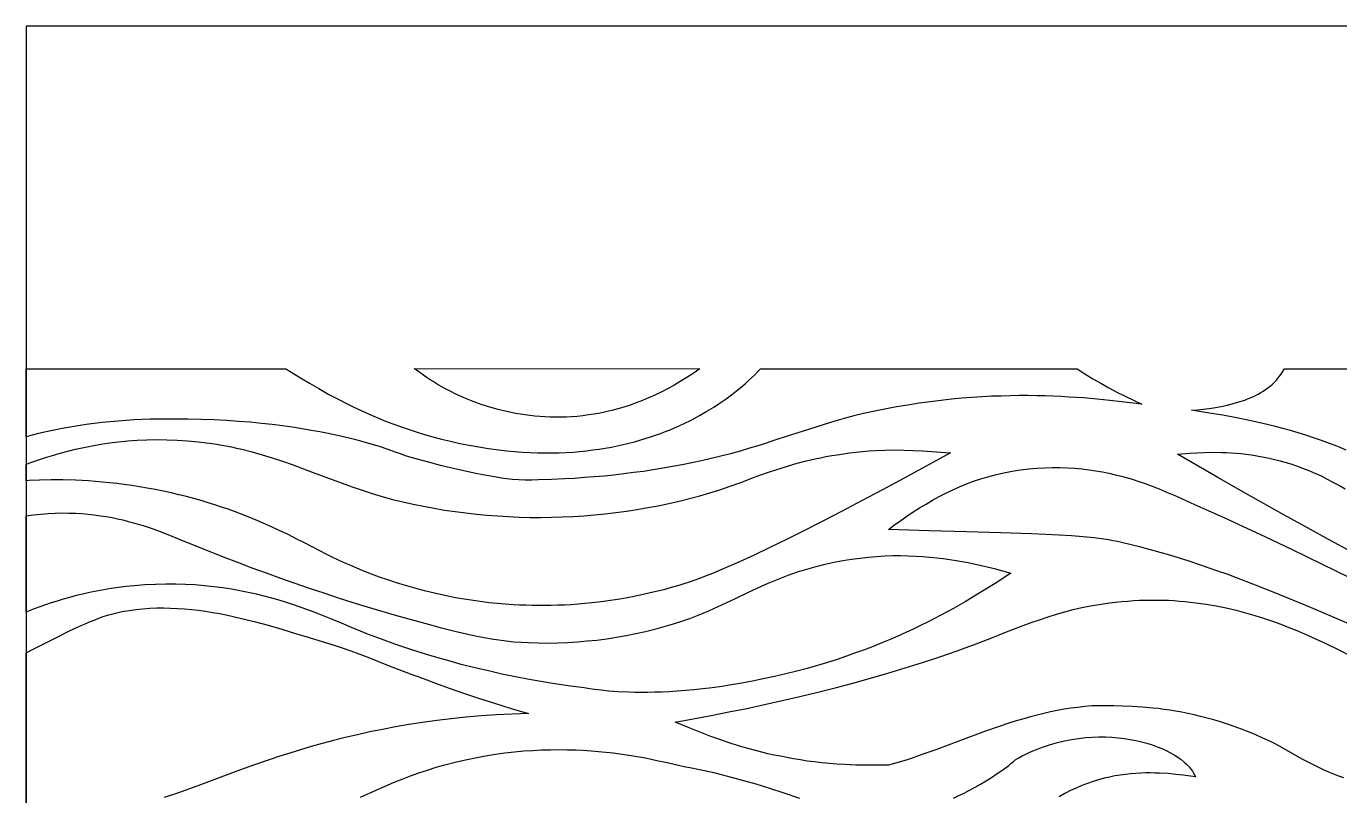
# Model space of a CAD drawing. Extents: x -445 to 570, y -1313 to 85.
# Drawn here: x -445 to -310.7, y -609 to -530.3 of the extents above; entities that cross this region are included whole.
import ezdxf

# ---------------------------------------------------------------- set-up
doc = ezdxf.new("R2010")
doc.units = 0
doc.layers.add('LAYER_1', color=18, linetype='CONTINUOUS')

msp = doc.modelspace()

# ---------------------------------------------------------------- linework, layer by layer
at = {"layer": 'LAYER_1'}
for points in [[(-445, -700.26), (445, -700.26), (445, -530.26), (-445, -530.26)], [(-418.47, -565.31), (-416.94, -566.23), (-416.05, -566.76), (-415.09, -567.33), (-414.04, -567.92), (-412.91, -568.52), (-412.31, -568.83), (-411.69, -569.14), (-411.05, -569.44), (-410.39, -569.75), (-409.7, -570.05), (-408.99, -570.35), (-408.27, -570.65), (-407.51, -570.94), (-406.74, -571.22), (-405.94, -571.49), (-405.12, -571.76), (-404.28, -572.02), (-403.41, -572.26), (-402.52, -572.5), (-401.61, -572.72), (-400.67, -572.93), (-399.7, -573.12), (-398.72, -573.29), (-397.71, -573.45), (-396.67, -573.59), (-395.85, -573.68), (-395.05, -573.76), (-394.25, -573.82), (-393.47, -573.86), (-392.71, -573.89), (-391.96, -573.91), (-391.22, -573.9), (-390.49, -573.89), (-389.78, -573.86), (-389.08, -573.82), (-388.39, -573.76), (-387.72, -573.69), (-387.06, -573.61), (-386.41, -573.52), (-385.78, -573.42), (-385.16, -573.31), (-384.55, -573.19), (-383.95, -573.06), (-383.37, -572.92), (-382.8, -572.77), (-382.24, -572.61), (-381.7, -572.45), (-381.16, -572.28), (-380.64, -572.1), (-380.14, -571.92), (-379.64, -571.73), (-379.16, -571.54), (-378.69, -571.34), (-377.79, -570.93), (-376.94, -570.51), (-376.14, -570.09), (-375.39, -569.65), (-374.68, -569.22), (-374.03, -568.79), (-373.43, -568.37), (-372.87, -567.96), (-372.36, -567.56), (-371.9, -567.19), (-371.49, -566.83), (-371.12, -566.5), (-370.53, -565.94), (-370.13, -565.53), (-369.91, -565.31), (-337.52, -565.31), (-336.74, -565.83), (-335.93, -566.32), (-335.11, -566.79), (-334.29, -567.25), (-333.45, -567.68), (-332.61, -568.11), (-330.91, -568.93), (-332.99, -568.68), (-334.19, -568.55), (-335.49, -568.42), (-336.88, -568.29), (-338.38, -568.19), (-339.16, -568.15), (-339.97, -568.11), (-340.8, -568.08), (-341.65, -568.06), (-342.53, -568.05), (-343.43, -568.05), (-344.36, -568.06), (-345.3, -568.09), (-346.27, -568.12), (-347.27, -568.17), (-348.28, -568.24), (-349.32, -568.32), (-350.38, -568.42), (-351.46, -568.54), (-352.56, -568.68), (-353.69, -568.83), (-354.83, -569.01), (-356, -569.21), (-357.19, -569.43), (-358.4, -569.67), (-359.39, -569.89), (-360.37, -570.13), (-361.35, -570.39), (-362.32, -570.67), (-363.3, -570.96), (-364.26, -571.26), (-366.2, -571.89), (-368.13, -572.52), (-370.06, -573.14), (-371.03, -573.44), (-372, -573.72), (-372.98, -573.99), (-373.96, -574.25), (-374.94, -574.48), (-375.93, -574.71), (-376.92, -574.92), (-377.91, -575.12), (-378.9, -575.31), (-379.9, -575.48), (-380.89, -575.64), (-381.89, -575.8), (-382.9, -575.93), (-383.9, -576.06), (-384.9, -576.17), (-385.91, -576.28), (-386.92, -576.36), (-387.92, -576.44), (-388.93, -576.51), (-389.94, -576.56), (-391.28, -576.62), (-392.62, -576.68), (-393.29, -576.69), (-393.96, -576.69), (-394.63, -576.67), (-395.3, -576.62), (-395.59, -576.59), (-396.19, -576.51), (-397.1, -576.36), (-398.31, -576.15), (-399.03, -576), (-399.82, -575.84), (-400.68, -575.65), (-401.62, -575.43), (-402.63, -575.18), (-403.72, -574.9), (-404.87, -574.59), (-406.1, -574.25), (-406.72, -574.02), (-407.28, -573.82), (-408, -573.56), (-408.89, -573.27), (-409.95, -572.95), (-410.54, -572.78), (-411.17, -572.61), (-411.85, -572.44), (-412.56, -572.27), (-413.33, -572.1), (-414.13, -571.93), (-414.97, -571.76), (-415.86, -571.6), (-416.79, -571.44), (-417.77, -571.29), (-418.79, -571.15), (-419.85, -571.01), (-420.95, -570.89), (-422.1, -570.78), (-423.29, -570.68), (-424.52, -570.6), (-425.8, -570.53), (-427.12, -570.48), (-428.49, -570.45), (-429.89, -570.44), (-430.7, -570.44), (-431.51, -570.45), (-432.33, -570.47), (-433.14, -570.5), (-433.96, -570.54), (-434.78, -570.59), (-435.6, -570.65), (-436.42, -570.73), (-437.24, -570.81), (-438.07, -570.9), (-438.89, -571.01), (-439.7, -571.13), (-440.52, -571.26), (-441.33, -571.41), (-442.14, -571.57), (-442.95, -571.74), (-443.75, -571.93), (-444.55, -572.13), (-445, -572.25), (-445, -565.3)], [(-376.12, -565.31), (-376.78, -565.77), (-377.44, -566.21), (-378.11, -566.61), (-378.76, -567), (-379.42, -567.36), (-380.07, -567.69), (-380.71, -568), (-381.35, -568.29), (-381.99, -568.55), (-382.63, -568.8), (-383.25, -569.02), (-383.88, -569.22), (-384.5, -569.4), (-385.11, -569.56), (-385.72, -569.71), (-386.32, -569.83), (-386.91, -569.94), (-387.5, -570.03), (-388.08, -570.11), (-388.66, -570.17), (-389.23, -570.21), (-389.79, -570.24), (-390.34, -570.25), (-390.89, -570.26), (-391.43, -570.25), (-391.96, -570.22), (-392.48, -570.19), (-392.99, -570.14), (-393.49, -570.09), (-393.99, -570.02), (-394.47, -569.95), (-394.95, -569.87), (-395.41, -569.78), (-395.87, -569.68), (-396.75, -569.47), (-397.58, -569.23), (-398.37, -568.98), (-399.12, -568.72), (-399.81, -568.45), (-400.46, -568.17), (-401.05, -567.9), (-401.59, -567.64), (-402.07, -567.39), (-402.49, -567.16), (-402.86, -566.95), (-403.4, -566.62), (-403.68, -566.44), (-404.1, -566.16), (-404.5, -565.86), (-405.32, -565.26)], [(-430.63, -572.56), (-429.58, -572.6), (-428.51, -572.67), (-427.41, -572.77), (-426.3, -572.91), (-425.74, -572.99), (-425.17, -573.08), (-424.6, -573.19), (-424.02, -573.3), (-423.49, -573.41), (-422.96, -573.53), (-421.91, -573.79), (-420.87, -574.09), (-419.84, -574.41), (-418.81, -574.75), (-417.79, -575.11), (-415.75, -575.87), (-413.72, -576.63), (-412.7, -577.01), (-411.68, -577.38), (-410.65, -577.73), (-409.62, -578.07), (-408.59, -578.38), (-407.54, -578.66), (-406.49, -578.92), (-405.43, -579.15), (-404.37, -579.37), (-403.3, -579.57), (-402.22, -579.75), (-401.14, -579.91), (-400.06, -580.05), (-398.97, -580.17), (-397.88, -580.28), (-396.78, -580.36), (-395.68, -580.43), (-394.59, -580.47), (-393.48, -580.5), (-392.38, -580.51), (-391.28, -580.49), (-390.18, -580.46), (-389.08, -580.41), (-387.98, -580.34), (-386.88, -580.25), (-385.79, -580.14), (-384.69, -580.01), (-383.6, -579.87), (-382.52, -579.7), (-381.44, -579.51), (-380.36, -579.31), (-379.29, -579.08), (-378.23, -578.84), (-377.17, -578.57), (-376.12, -578.29), (-375.08, -577.99), (-374.05, -577.67), (-373.02, -577.32), (-371.92, -576.92), (-370.62, -576.43), (-369.88, -576.16), (-369.09, -575.88), (-368.25, -575.6), (-367.36, -575.32), (-366.4, -575.04), (-365.39, -574.77), (-364.33, -574.52), (-363.78, -574.41), (-363.21, -574.29), (-362.62, -574.19), (-362.03, -574.09), (-361.42, -573.99), (-360.79, -573.91), (-360.15, -573.83), (-359.49, -573.77), (-358.82, -573.71), (-358.13, -573.66), (-357.18, -573.62), (-356.22, -573.61), (-355.26, -573.62), (-354.3, -573.65), (-353.34, -573.7), (-352.39, -573.76), (-350.47, -573.9), (-355.21, -576.48), (-357.44, -577.68), (-359.59, -578.82), (-361.64, -579.9), (-363.6, -580.92), (-365.47, -581.88), (-367.25, -582.77), (-368.95, -583.6), (-370.55, -584.36), (-372.06, -585.06), (-373.48, -585.68), (-374.81, -586.24), (-375.45, -586.49), (-376.06, -586.72), (-376.64, -586.94), (-377.21, -587.13), (-377.75, -587.31), (-378.27, -587.47), (-379.04, -587.69), (-379.81, -587.9), (-380.57, -588.09), (-381.33, -588.27), (-382.08, -588.44), (-382.82, -588.59), (-383.56, -588.73), (-384.29, -588.86), (-385.02, -588.98), (-385.74, -589.08), (-386.46, -589.18), (-387.17, -589.26), (-387.87, -589.33), (-388.57, -589.39), (-389.26, -589.44), (-389.94, -589.47), (-390.62, -589.5), (-391.3, -589.52), (-391.96, -589.53), (-392.62, -589.53), (-393.27, -589.52), (-393.92, -589.5), (-394.56, -589.48), (-395.19, -589.44), (-396.43, -589.35), (-397.65, -589.23), (-398.83, -589.09), (-399.98, -588.91), (-401.11, -588.72), (-402.2, -588.5), (-403.25, -588.27), (-404.28, -588.02), (-405.27, -587.76), (-406.23, -587.48), (-407.15, -587.2), (-408.03, -586.91), (-408.88, -586.61), (-409.69, -586.31), (-410.46, -586.01), (-411.2, -585.71), (-411.89, -585.41), (-412.55, -585.12), (-413.73, -584.57), (-414.33, -584.27), (-414.99, -583.93), (-416.48, -583.15), (-417.32, -582.72), (-418.22, -582.27), (-419.19, -581.81), (-420.22, -581.33), (-421.31, -580.85), (-422.48, -580.38), (-423.09, -580.14), (-423.71, -579.91), (-424.36, -579.68), (-425.02, -579.45), (-425.7, -579.22), (-426.4, -579.01), (-427.11, -578.79), (-427.85, -578.59), (-428.6, -578.38), (-429.38, -578.19), (-430.17, -578.01), (-430.98, -577.83), (-431.81, -577.66), (-432.63, -577.51), (-433.43, -577.37), (-434.21, -577.25), (-434.99, -577.14), (-435.74, -577.05), (-436.48, -576.96), (-437.21, -576.89), (-437.92, -576.83), (-438.62, -576.78), (-439.3, -576.74), (-439.97, -576.71), (-441.25, -576.68), (-442.47, -576.68), (-443.63, -576.7), (-444.72, -576.74), (-445, -576.76), (-445, -575.06), (-444.44, -574.86), (-443.75, -574.62), (-443.04, -574.38), (-442.31, -574.16), (-441.55, -573.94), (-440.76, -573.73), (-439.96, -573.53), (-439.12, -573.35), (-438.27, -573.18), (-437.39, -573.03), (-436.49, -572.89), (-435.57, -572.78), (-434.62, -572.68), (-433.66, -572.61), (-432.67, -572.57), (-431.66, -572.55)], [(-440.65, -580.06), (-439.98, -580.08), (-439.32, -580.12), (-438.67, -580.17), (-438.04, -580.24), (-437.42, -580.33), (-436.82, -580.42), (-436.23, -580.53), (-435.66, -580.65), (-435.11, -580.77), (-434.57, -580.91), (-434.05, -581.05), (-433.55, -581.19), (-433.06, -581.34), (-432.14, -581.65), (-431.29, -581.96), (-430.52, -582.26), (-429.2, -582.8), (-427.76, -583.39), (-426.31, -583.97), (-424.86, -584.54), (-423.4, -585.1), (-421.94, -585.65), (-420.48, -586.19), (-419.01, -586.72), (-417.54, -587.24), (-416.06, -587.75), (-414.58, -588.24), (-413.09, -588.73), (-411.61, -589.2), (-410.12, -589.66), (-408.62, -590.1), (-407.12, -590.54), (-405.62, -590.96), (-404.14, -591.36), (-402.66, -591.76), (-401.17, -592.13), (-400.42, -592.31), (-399.67, -592.48), (-398.92, -592.64), (-398.17, -592.78), (-397.42, -592.92), (-396.66, -593.03), (-395.91, -593.13), (-395.15, -593.22), (-394.39, -593.28), (-393.62, -593.32), (-392.63, -593.35), (-391.63, -593.36), (-390.63, -593.34), (-389.63, -593.3), (-388.62, -593.24), (-387.62, -593.15), (-386.63, -593.05), (-385.63, -592.92), (-384.64, -592.77), (-383.65, -592.59), (-382.66, -592.4), (-381.68, -592.18), (-380.71, -591.94), (-379.75, -591.67), (-378.79, -591.39), (-377.84, -591.09), (-377.15, -590.84), (-376.46, -590.58), (-375.78, -590.31), (-375.11, -590.02), (-373.78, -589.42), (-372.45, -588.79), (-371.13, -588.15), (-369.79, -587.54), (-369.12, -587.24), (-368.45, -586.95), (-367.77, -586.68), (-367.09, -586.42), (-366.12, -586.09), (-365.17, -585.79), (-364.22, -585.53), (-363.3, -585.3), (-362.38, -585.09), (-361.48, -584.92), (-360.59, -584.78), (-359.72, -584.66), (-358.86, -584.57), (-358.02, -584.5), (-357.19, -584.45), (-356.38, -584.42), (-355.59, -584.41), (-354.81, -584.43), (-354.05, -584.46), (-353.31, -584.5), (-352.59, -584.56), (-351.89, -584.63), (-351.21, -584.71), (-350.54, -584.8), (-349.9, -584.91), (-349.28, -585.02), (-348.68, -585.13), (-348.1, -585.25), (-347.01, -585.5), (-346.01, -585.75), (-344.3, -586.22), (-345.92, -587.26), (-346.85, -587.84), (-347.87, -588.47), (-348.98, -589.13), (-350.17, -589.81), (-351.45, -590.51), (-352.12, -590.86), (-352.82, -591.22), (-353.54, -591.57), (-354.29, -591.93), (-355.06, -592.29), (-355.85, -592.64), (-356.66, -593), (-357.51, -593.35), (-358.37, -593.7), (-359.26, -594.04), (-360.18, -594.37), (-361.12, -594.7), (-362.08, -595.03), (-363.07, -595.34), (-364.09, -595.65), (-365.13, -595.95), (-366.2, -596.23), (-367.3, -596.51), (-368.48, -596.78), (-369.62, -597.03), (-370.73, -597.26), (-371.81, -597.46), (-372.86, -597.64), (-373.87, -597.8), (-374.85, -597.93), (-375.8, -598.05), (-376.71, -598.15), (-377.59, -598.23), (-378.43, -598.29), (-379.24, -598.34), (-380.02, -598.38), (-380.76, -598.4), (-381.46, -598.41), (-382.14, -598.42), (-382.77, -598.41), (-383.37, -598.39), (-384.46, -598.34), (-385.41, -598.27), (-386.21, -598.19), (-386.87, -598.11), (-387.37, -598.03), (-387.94, -597.94), (-389.34, -597.76), (-390.75, -597.56), (-392.16, -597.34), (-393.56, -597.09), (-394.96, -596.82), (-396.35, -596.53), (-397.74, -596.22), (-399.13, -595.89), (-400.51, -595.54), (-401.88, -595.16), (-403.25, -594.77), (-404.61, -594.35), (-405.97, -593.92), (-407.32, -593.46), (-408.66, -592.98), (-409.99, -592.49), (-410.82, -592.16), (-411.74, -591.77), (-412.75, -591.34), (-413.84, -590.88), (-415.03, -590.4), (-415.66, -590.16), (-416.31, -589.92), (-416.98, -589.68), (-417.67, -589.45), (-418.39, -589.21), (-419.13, -588.99), (-419.89, -588.77), (-420.67, -588.56), (-421.47, -588.37), (-422.3, -588.18), (-423.15, -588.01), (-424.02, -587.86), (-424.91, -587.72), (-425.83, -587.6), (-426.77, -587.5), (-427.73, -587.42), (-428.71, -587.37), (-429.72, -587.34), (-430.74, -587.34), (-431.79, -587.36), (-432.86, -587.42), (-433.96, -587.5), (-434.77, -587.58), (-435.56, -587.68), (-436.33, -587.79), (-437.08, -587.91), (-437.81, -588.05), (-438.53, -588.19), (-439.23, -588.35), (-439.91, -588.51), (-440.57, -588.69), (-441.22, -588.87), (-441.84, -589.06), (-442.45, -589.25), (-443.05, -589.45), (-443.62, -589.66), (-444.18, -589.87), (-444.72, -590.08), (-445, -590.2), (-445, -580.35), (-444.25, -580.25), (-443.5, -580.16), (-442.77, -580.11), (-442.05, -580.07), (-441.35, -580.05)]]:
    msp.add_lwpolyline(points, close=True, dxfattribs=at)
for points in [[(-310.02, -573.62), (-310.87, -573.27), (-311.7, -572.95), (-312.52, -572.65), (-313.34, -572.37), (-314.14, -572.1), (-314.93, -571.85), (-315.7, -571.62), (-316.47, -571.41), (-317.22, -571.21), (-317.95, -571.02), (-318.67, -570.85), (-320.06, -570.55), (-321.38, -570.29), (-322.62, -570.06), (-323.77, -569.87), (-325.82, -569.55), (-325.22, -569.5), (-324.62, -569.43), (-324.01, -569.35), (-323.39, -569.26), (-322.78, -569.15), (-322.16, -569.02), (-321.56, -568.87), (-320.97, -568.7), (-320.38, -568.5), (-320.1, -568.39), (-319.82, -568.28), (-319.54, -568.16), (-319.27, -568.03), (-319.01, -567.89), (-318.75, -567.74), (-318.5, -567.59), (-318.25, -567.42), (-318.02, -567.25), (-317.79, -567.07), (-317.56, -566.88), (-317.35, -566.67), (-317.15, -566.46), (-316.95, -566.24), (-316.78, -566.02), (-316.63, -565.78), (-316.33, -565.31), (-302.17, -565.31)], [(-309.52, -583.98), (-311.69, -582.82), (-313.98, -581.58), (-316.4, -580.24), (-318.95, -578.82), (-321.04, -577.63), (-323.12, -576.43), (-327.27, -574.03), (-326.01, -573.94), (-325.28, -573.89), (-324.49, -573.86), (-323.64, -573.84), (-322.73, -573.86), (-322.25, -573.87), (-321.77, -573.9), (-321.27, -573.94), (-320.75, -573.98), (-320.23, -574.04), (-319.7, -574.11), (-319.15, -574.2), (-318.6, -574.3), (-318.03, -574.41), (-317.46, -574.54), (-316.88, -574.69), (-316.28, -574.85), (-315.68, -575.04), (-315.08, -575.24), (-314.46, -575.47), (-313.84, -575.71), (-313.22, -575.98), (-312.58, -576.27), (-311.94, -576.58), (-311.3, -576.92), (-310.7, -577.25), (-310.11, -577.59)], [(-309.75, -591.41), (-311.65, -590.59), (-313.55, -589.77), (-315.45, -588.97), (-317.36, -588.19), (-319.28, -587.43), (-321.21, -586.69), (-322.18, -586.33), (-323.14, -585.99), (-324.12, -585.65), (-325.09, -585.32), (-326.07, -584.99), (-327.05, -584.68), (-328.03, -584.38), (-329.02, -584.09), (-330.01, -583.82), (-331, -583.55), (-332, -583.3), (-333, -583.06), (-333.41, -582.97), (-333.84, -582.89), (-334.3, -582.81), (-334.78, -582.74), (-335.79, -582.61), (-336.9, -582.5), (-338.09, -582.4), (-339.37, -582.32), (-340.73, -582.25), (-342.18, -582.19), (-345.34, -582.08), (-348.83, -581.99), (-352.66, -581.87), (-356.81, -581.73), (-356.2, -581.27), (-355.57, -580.82), (-354.94, -580.38), (-354.29, -579.95), (-353.64, -579.54), (-352.98, -579.14), (-352.31, -578.75), (-351.63, -578.38), (-350.94, -578.03), (-350.24, -577.69), (-349.54, -577.38), (-348.83, -577.08), (-348.11, -576.81), (-347.38, -576.57), (-346.65, -576.34), (-345.91, -576.15), (-345.03, -575.95), (-344.16, -575.78), (-343.31, -575.65), (-342.47, -575.54), (-341.64, -575.47), (-340.83, -575.42), (-340.04, -575.4), (-339.26, -575.4), (-338.5, -575.43), (-337.75, -575.48), (-337.02, -575.54), (-336.31, -575.63), (-335.61, -575.74), (-334.93, -575.86), (-334.27, -575.99), (-333.62, -576.14), (-333, -576.3), (-332.39, -576.46), (-331.8, -576.64), (-331.22, -576.82), (-330.67, -577.01), (-330.14, -577.2), (-329.13, -577.59), (-328.2, -577.98), (-327.35, -578.35), (-325.91, -579), (-324.07, -579.82), (-322.28, -580.63), (-320.53, -581.44), (-318.84, -582.23), (-315.6, -583.77), (-312.54, -585.25), (-309.68, -586.67)], [(-310.24, -607.16), (-310.77, -606.97), (-311.27, -606.77), (-311.77, -606.56), (-312.25, -606.35), (-312.72, -606.13), (-313.61, -605.7), (-314.44, -605.26), (-315.22, -604.83), (-316.6, -604.05), (-317.21, -603.72), (-317.76, -603.44), (-318.52, -603.09), (-319.26, -602.76), (-320, -602.45), (-320.73, -602.16), (-321.45, -601.9), (-322.16, -601.65), (-322.86, -601.43), (-323.55, -601.22), (-324.23, -601.03), (-324.9, -600.86), (-325.56, -600.71), (-326.2, -600.57), (-326.83, -600.44), (-327.45, -600.33), (-328.06, -600.23), (-328.65, -600.15), (-329.23, -600.07), (-329.79, -600.01), (-330.88, -599.91), (-331.91, -599.85), (-332.87, -599.81), (-333.76, -599.79), (-334.59, -599.79), (-336.02, -599.8), (-336.74, -599.86), (-337.45, -599.94), (-338.15, -600.03), (-338.85, -600.14), (-339.55, -600.27), (-340.24, -600.41), (-340.93, -600.56), (-341.61, -600.73), (-342.29, -600.91), (-342.96, -601.1), (-343.63, -601.3), (-344.29, -601.5), (-345.61, -601.93), (-346.91, -602.39), (-349.46, -603.33), (-351.96, -604.27), (-353.19, -604.71), (-354.41, -605.13), (-355.02, -605.33), (-355.62, -605.52), (-356.22, -605.69), (-356.82, -605.86), (-357.94, -605.86), (-359.05, -605.86), (-360.17, -605.85), (-360.73, -605.83), (-361.29, -605.8), (-362.09, -605.75), (-362.87, -605.69), (-363.64, -605.61), (-364.38, -605.52), (-365.12, -605.43), (-365.83, -605.32), (-366.53, -605.21), (-367.21, -605.08), (-367.87, -604.95), (-368.52, -604.82), (-369.15, -604.68), (-369.76, -604.53), (-370.94, -604.22), (-372.05, -603.9), (-373.1, -603.57), (-374.08, -603.24), (-375, -602.91), (-375.85, -602.58), (-377.36, -601.97), (-378.63, -601.45), (-376.8, -601.12), (-374.97, -600.77), (-373.15, -600.41), (-371.32, -600.04), (-369.5, -599.65), (-367.68, -599.24), (-365.87, -598.82), (-364.06, -598.39), (-362.26, -597.93), (-360.46, -597.45), (-358.66, -596.96), (-356.88, -596.44), (-355.1, -595.9), (-353.33, -595.34), (-351.56, -594.76), (-349.81, -594.15), (-348.96, -593.84), (-348.11, -593.53), (-346.43, -592.88), (-344.74, -592.22), (-343.06, -591.58), (-342.21, -591.27), (-341.36, -590.97), (-340.5, -590.69), (-339.65, -590.42), (-338.78, -590.17), (-337.92, -589.94), (-337.04, -589.74), (-336.16, -589.56), (-335.51, -589.44), (-334.87, -589.34), (-334.23, -589.25), (-333.6, -589.18), (-332.97, -589.11), (-332.35, -589.06), (-331.74, -589.02), (-331.13, -588.99), (-330.53, -588.97), (-329.94, -588.96), (-329.35, -588.96), (-328.77, -588.97), (-328.19, -588.99), (-327.62, -589.02), (-327.06, -589.06), (-326.5, -589.11), (-325.95, -589.17), (-325.4, -589.23), (-324.33, -589.38), (-323.29, -589.56), (-322.27, -589.77), (-321.27, -590), (-320.3, -590.26), (-319.36, -590.53), (-318.45, -590.82), (-317.56, -591.12), (-316.7, -591.43), (-315.86, -591.76), (-315.05, -592.09), (-314.27, -592.42), (-313.52, -592.76), (-312.09, -593.42), (-310.77, -594.07), (-309.57, -594.68)], [(-445, -612.31), (-445, -594.36), (-444.3, -594), (-443.01, -593.34), (-441.78, -592.73), (-440.63, -592.16), (-439.55, -591.65), (-439.04, -591.42), (-438.54, -591.2), (-438.05, -591.01), (-437.59, -590.82), (-437.14, -590.66), (-436.7, -590.52), (-436.28, -590.39), (-435.87, -590.29), (-435.18, -590.14), (-434.48, -590.02), (-433.78, -589.93), (-433.07, -589.85), (-432.37, -589.8), (-431.66, -589.77), (-430.95, -589.77), (-430.24, -589.78), (-429.53, -589.81), (-428.82, -589.86), (-428.11, -589.93), (-427.39, -590.01), (-426.68, -590.11), (-425.97, -590.23), (-425.25, -590.35), (-424.54, -590.49), (-423.83, -590.64), (-423.11, -590.8), (-422.4, -590.98), (-421.69, -591.16), (-420.27, -591.54), (-418.86, -591.95), (-417.46, -592.37), (-416.07, -592.8), (-413.31, -593.66), (-412.6, -593.89), (-411.82, -594.17), (-410.06, -594.82), (-408.04, -595.61), (-405.74, -596.5), (-404.49, -596.97), (-403.16, -597.46), (-401.76, -597.96), (-400.29, -598.48), (-398.74, -599), (-397.12, -599.52), (-395.42, -600.05), (-393.64, -600.57), (-395.29, -600.62), (-396.91, -600.7), (-398.49, -600.81), (-400.03, -600.94), (-401.54, -601.1), (-403.02, -601.28), (-404.46, -601.48), (-405.86, -601.7), (-407.23, -601.93), (-408.57, -602.19), (-409.87, -602.46), (-411.14, -602.74), (-412.37, -603.03), (-413.57, -603.33), (-414.74, -603.65), (-415.87, -603.96), (-416.97, -604.29), (-418.04, -604.62), (-419.07, -604.95), (-420.07, -605.28), (-421.97, -605.93), (-423.75, -606.57), (-426.9, -607.75), (-428.29, -608.26), (-429.55, -608.71), (-430.9, -609.16)], [(-350.18, -609.22), (-349.63, -608.97), (-349.08, -608.71), (-348.53, -608.42), (-347.97, -608.12), (-347.41, -607.8), (-346.84, -607.46), (-346.28, -607.1), (-345.71, -606.71), (-345.23, -606.39), (-344.75, -606.05), (-344.51, -605.88), (-344.29, -605.7), (-344.07, -605.5), (-343.86, -605.3), (-343.5, -605.1), (-343.14, -604.91), (-342.78, -604.73), (-342.42, -604.56), (-342.05, -604.4), (-341.69, -604.25), (-341.33, -604.11), (-340.97, -603.97), (-340.24, -603.74), (-339.52, -603.53), (-338.8, -603.36), (-338.09, -603.22), (-337.38, -603.12), (-336.68, -603.04), (-335.99, -602.99), (-335.31, -602.97), (-334.64, -602.97), (-333.98, -603), (-333.34, -603.06), (-332.72, -603.13), (-332.11, -603.23), (-331.51, -603.34), (-330.94, -603.47), (-330.39, -603.62), (-329.86, -603.79), (-329.35, -603.97), (-328.87, -604.16), (-328.42, -604.37), (-327.99, -604.58), (-327.59, -604.81), (-327.22, -605.04), (-326.88, -605.28), (-326.57, -605.53), (-326.3, -605.78), (-326.06, -606.03), (-325.86, -606.29), (-325.74, -606.47), (-325.63, -606.66), (-325.42, -607.05), (-326.68, -606.88), (-327.42, -606.8), (-328.23, -606.72), (-329.11, -606.67), (-329.57, -606.66), (-330.04, -606.65), (-330.53, -606.65), (-331.02, -606.67), (-331.53, -606.7), (-332.05, -606.74), (-332.58, -606.8), (-333.12, -606.87), (-333.66, -606.96), (-334.21, -607.07), (-334.77, -607.2), (-335.33, -607.35), (-335.9, -607.52), (-336.48, -607.72), (-337.05, -607.94), (-337.63, -608.19), (-338.21, -608.46), (-338.79, -608.76), (-339.37, -609.09)], [(-410.83, -609.12), (-409.13, -608.37), (-408.28, -608), (-407.43, -607.64), (-406.57, -607.3), (-405.71, -606.96), (-404.84, -606.65), (-403.97, -606.35), (-403.08, -606.07), (-402.2, -605.82), (-401.13, -605.55), (-400.07, -605.3), (-399.04, -605.09), (-398.02, -604.9), (-397.02, -604.74), (-396.04, -604.6), (-395.07, -604.49), (-394.12, -604.4), (-393.2, -604.34), (-392.29, -604.29), (-391.39, -604.27), (-390.52, -604.26), (-389.67, -604.27), (-388.84, -604.29), (-388.03, -604.33), (-387.24, -604.38), (-386.46, -604.44), (-385.71, -604.52), (-384.99, -604.6), (-384.28, -604.69), (-383.59, -604.79), (-382.93, -604.9), (-381.67, -605.12), (-380.51, -605.36), (-379.44, -605.59), (-377.59, -606.01), (-377.12, -606.1), (-376.15, -606.3), (-375.48, -606.44), (-374.7, -606.62), (-373.79, -606.84), (-372.77, -607.11), (-371.63, -607.42), (-370.37, -607.78), (-369, -608.2), (-367.52, -608.68), (-365.92, -609.22)]]:
    msp.add_lwpolyline(points, dxfattribs=at)

doc.saveas('drawing.dxf')
